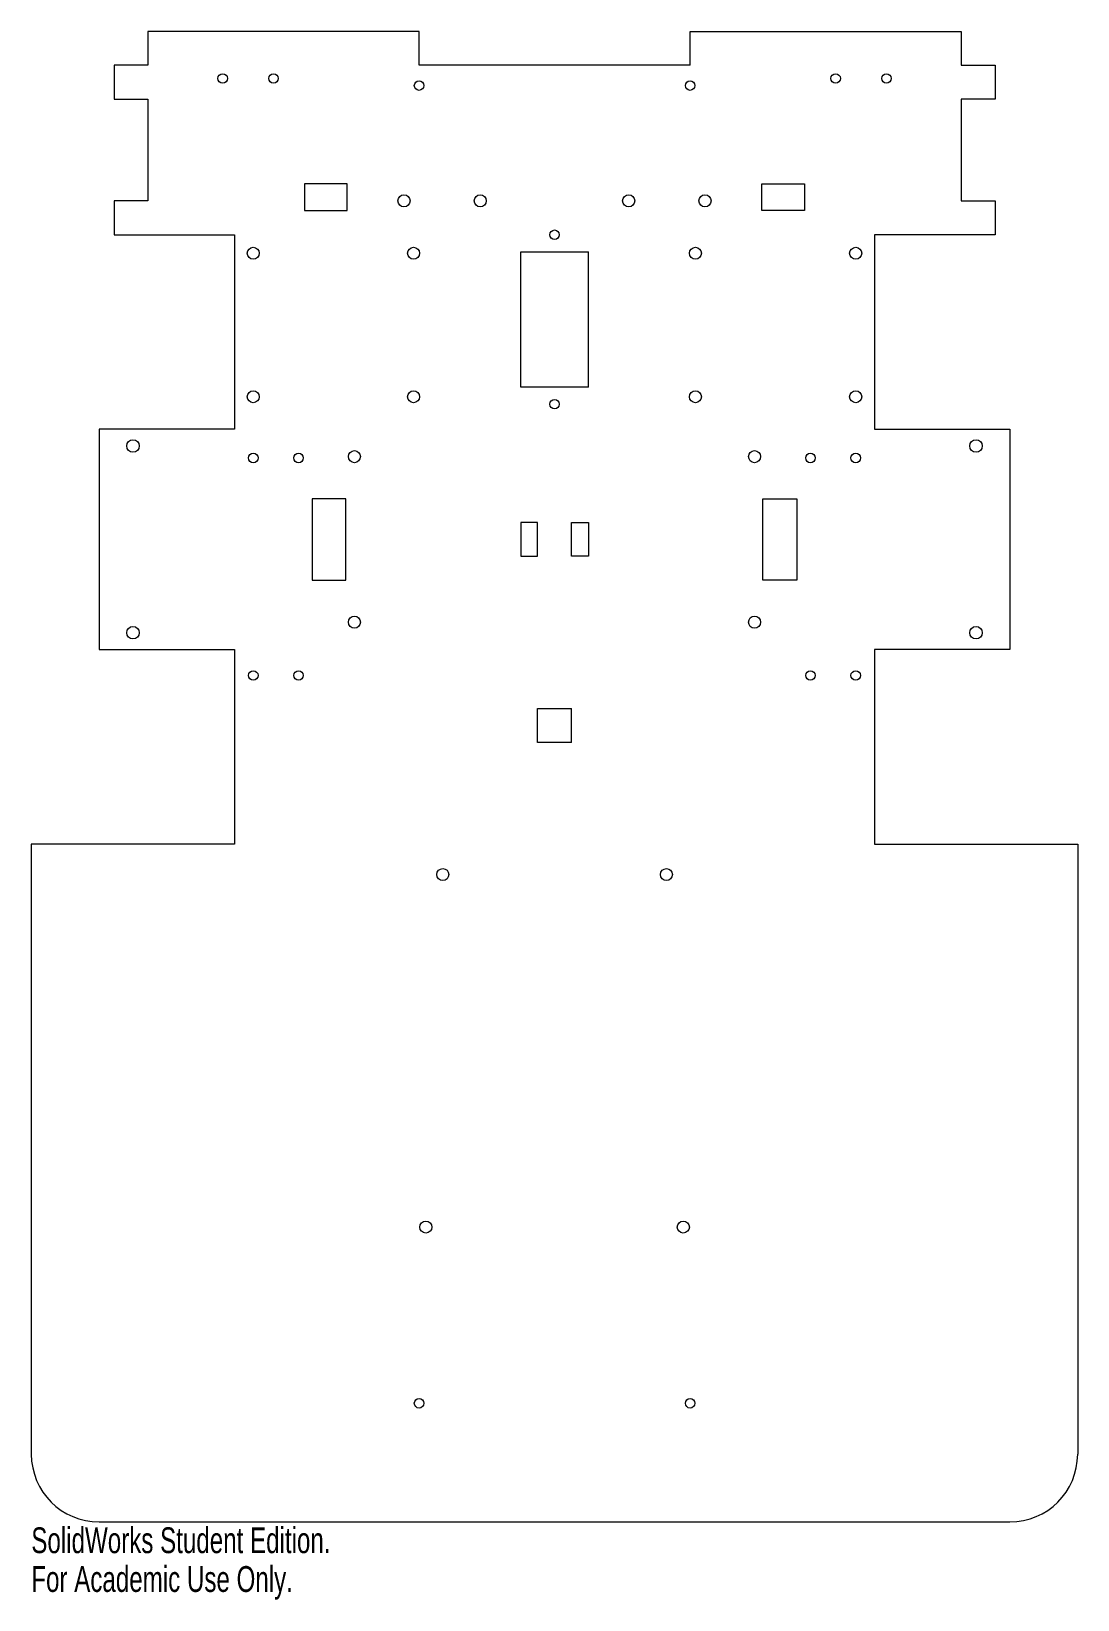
# Model space of a CAD drawing. Header units: inches. Extents: x -6.3 to 1.4, y -7.9 to 3.7.
import ezdxf

# ---------------------------------------------------------------- set-up
doc = ezdxf.new("R2010")
doc.units = ezdxf.units.IN
doc.header["$MEASUREMENT"] = 0
doc.styles.add('SLDTEXTSTYLE0', font='TXT', dxfattribs={"width": 0.7})

msp = doc.modelspace()

# ---------------------------------------------------------------- linework, layer by layer
at = {"color": 7, "linetype": 'Continuous', "lineweight": 15}
for p, q in [((-5.452, 3.656), (-5.452, 3.406)), ((-3.452, 3.656), (-5.452, 3.656)), ((-3.452, 3.406), (-3.452, 3.656)), ((-1.452, 3.406), (-1.452, 3.656)), ((-1.452, 3.656), (0.548, 3.656)), ((0.548, 3.656), (0.548, 3.406)), ((-5.702, 3.406), (-5.702, 3.156)), ((-5.452, 3.406), (-5.702, 3.406)), ((-1.452, 3.406), (-3.452, 3.406)), ((0.548, 3.406), (0.798, 3.406)), ((0.798, 3.406), (0.798, 3.156)), ((-5.702, 3.156), (-5.452, 3.156)), ((-5.452, 3.156), (-5.452, 2.406)), ((0.798, 3.156), (0.548, 3.156)), ((0.548, 3.156), (0.548, 2.406)), ((-3.982, 2.531), (-4.297, 2.531)), ((-4.297, 2.531), (-4.297, 2.334)), ((-3.982, 2.334), (-3.982, 2.531)), ((-0.923, 2.334), (-0.923, 2.531)), ((-0.923, 2.531), (-0.608, 2.531)), ((-0.608, 2.531), (-0.608, 2.334)), ((-5.702, 2.406), (-5.702, 2.156)), ((-5.452, 2.406), (-5.702, 2.406)), ((-4.297, 2.334), (-3.982, 2.334)), ((-0.608, 2.334), (-0.923, 2.334)), ((0.548, 2.406), (0.798, 2.406)), ((0.798, 2.406), (0.798, 2.156)), ((-5.702, 2.156), (-4.813, 2.156)), ((-4.813, 2.156), (-4.813, 0.721)), ((0.798, 2.156), (-0.092, 2.156)), ((-0.092, 2.156), (-0.092, 0.721)), ((-2.702, 2.031), (-2.202, 2.031)), ((-2.702, 1.031), (-2.702, 2.031)), ((-2.202, 1.031), (-2.202, 2.031)), ((-2.202, 1.031), (-2.702, 1.031)), ((-5.813, 0.721), (-5.813, -0.904)), ((-4.813, 0.721), (-5.813, 0.721)), ((-0.092, 0.721), (0.908, 0.721)), ((0.908, 0.721), (0.908, -0.904)), ((-3.991, 0.209), (-4.241, 0.209)), ((-4.241, 0.209), (-4.241, -0.391)), ((-3.991, -0.391), (-3.991, 0.209)), ((-0.914, 0.209), (-0.664, 0.209)), ((-0.914, -0.391), (-0.914, 0.209)), ((-0.664, 0.209), (-0.664, -0.391)), ((-2.577, 0.034), (-2.702, 0.034)), ((-2.702, 0.034), (-2.702, -0.216)), ((-2.577, -0.216), (-2.577, 0.034)), ((-2.327, 0.034), (-2.202, 0.034)), ((-2.327, -0.216), (-2.327, 0.034)), ((-2.202, 0.034), (-2.202, -0.216)), ((-2.702, -0.216), (-2.577, -0.216)), ((-2.202, -0.216), (-2.327, -0.216)), ((-4.241, -0.391), (-3.991, -0.391)), ((-0.664, -0.391), (-0.914, -0.391)), ((-5.813, -0.904), (-4.813, -0.904)), ((-4.813, -0.904), (-4.813, -2.339)), ((0.908, -0.904), (-0.092, -0.904)), ((-0.092, -0.904), (-0.092, -2.339)), ((-2.577, -1.339), (-2.327, -1.339)), ((-2.577, -1.589), (-2.577, -1.339)), ((-2.327, -1.589), (-2.327, -1.339)), ((-2.327, -1.589), (-2.577, -1.589)), ((-6.313, -2.339), (-6.313, -6.839)), ((-4.813, -2.339), (-6.313, -2.339)), ((-0.092, -2.339), (1.408, -2.339)), ((1.408, -2.339), (1.408, -6.839)), ((-5.813, -7.339), (0.908, -7.339))]:
    msp.add_line(p, q, dxfattribs=at)
for centre, radius in [((-4.901, 3.309), 0.035), ((-4.526, 3.309), 0.035), ((-3.452, 3.256), 0.035), ((-1.452, 3.256), 0.035), ((-0.378, 3.309), 0.035), ((-0.003, 3.309), 0.035), ((-3.563, 2.406), 0.0445), ((-3, 2.406), 0.0445), ((-1.905, 2.406), 0.0445), ((-1.342, 2.406), 0.0445), ((-2.452, 2.156), 0.035), ((-4.675, 2.019), 0.0445), ((-3.492, 2.019), 0.0445), ((-1.413, 2.019), 0.0445), ((-0.23, 2.019), 0.0445), ((-4.675, 0.961), 0.0445), ((-3.492, 0.961), 0.0445), ((-2.452, 0.906), 0.035), ((-1.413, 0.961), 0.0445), ((-0.23, 0.961), 0.0445), ((-5.563, 0.598), 0.046), ((0.658, 0.598), 0.046), ((-4.675, 0.509), 0.035), ((-4.341, 0.509), 0.035), ((-3.929, 0.519), 0.0445), ((-0.976, 0.519), 0.0445), ((-0.564, 0.509), 0.035), ((-0.23, 0.509), 0.035), ((-3.929, -0.702), 0.0445), ((-0.976, -0.702), 0.0445), ((-5.563, -0.78), 0.046), ((0.658, -0.78), 0.046), ((-4.675, -1.095), 0.035), ((-4.341, -1.095), 0.035), ((-0.564, -1.095), 0.035), ((-0.23, -1.095), 0.035), ((-3.277, -2.564), 0.0445), ((-1.627, -2.564), 0.0445), ((-3.402, -5.164), 0.0445), ((-1.502, -5.164), 0.0445), ((-3.452, -6.464), 0.035), ((-1.452, -6.464), 0.035)]:
    msp.add_circle(centre, radius, dxfattribs=at)
for centre, start, end in [((-5.813, -6.839), 180, 270), ((0.908, -6.839), 270, 0)]:
    msp.add_arc(centre, 0.5, start, end, dxfattribs=at)

# ---------------------------------------------------------------- texts
at = {"color": 7, "linetype": 'Continuous', "char_height": 0.1903, "attachment_point": 1, "style": 'SLDTEXTSTYLE0'}
for s, insert in [('SolidWorks Student Edition.', (-6.313, -7.379)), ('For Academic Use Only.', (-6.313, -7.665))]:
    msp.add_mtext(s, dxfattribs=dict(at, insert=insert))

doc.saveas('drawing.dxf')
